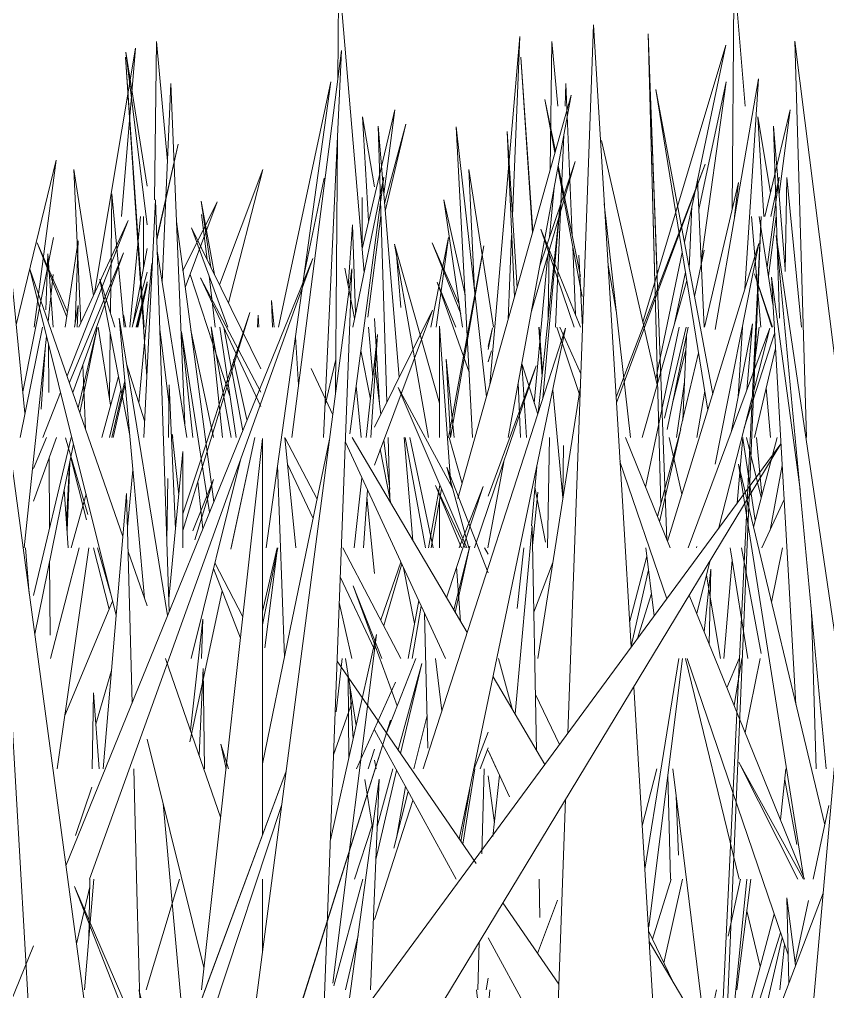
# Model space of a CAD drawing. Header units: millimetres. Extents: x -10020 to 20888, y -4665 to 12339.
# Drawn here: x 2620.58 to 2640.78, y 3091.3 to 3115.59 of the extents above; entities that cross this region are included whole.
import ezdxf

# ---------------------------------------------------------------- set-up
doc = ezdxf.new("R2010")
doc.units = ezdxf.units.MM
doc.layers.add('G-IMPT', color=8, linetype='Continuous', lineweight=9)

# ---------------------------------------------------------------- blocks, each defined once
blk = doc.blocks.new('Grass Array - 25_dwg-V21-West')
at = {"layer": 'G-IMPT'}
for p, q in [((2638.932, 3106.777), (2639.121, 3110.659)), ((2639.003, 3107.901), (2639.121, 3110.659)), ((2636.908, 3105.994), (2637.238, 3107.33)), ((2636.916, 3106.031), (2637.238, 3107.332))]:
    blk.add_line(p, q, dxfattribs=at)
blk = doc.blocks.new('Grass Array - 25_dwg-V22-West')
at = {"layer": 'G-IMPT'}
for p, q in [((2634.292, 3097.754), (2634.93, 3115.453)), ((2635.663, 3103.416), (2634.93, 3115.453)), ((2639.964, 3115.046), (2642.153, 3097.643)), ((2639.964, 3115.046), (2640.254, 3105.142)), ((2640.254, 3105.142), (2639.964, 3115.046)), ((2623.775, 3111.422), (2623.247, 3114.766)), ((2623.775, 3110.458), (2623.247, 3114.766)), ((2627.393, 3105.142), (2628.638, 3114.807)), ((2628.181, 3105.142), (2628.638, 3114.807)), ((2637.976, 3107.838), (2639.055, 3114.101)), ((2638.719, 3108.853), (2639.055, 3114.101)), ((2624.02, 3110.119), (2624.55, 3112.468)), ((2624.021, 3110.078), (2624.55, 3112.468)), ((2633.38, 3108.295), (2634.473, 3112.037)), ((2633.589, 3109.429), (2634.473, 3112.037)), ((2635.497, 3106.148), (2637.722, 3111.966)), ((2635.505, 3106.011), (2637.722, 3111.966)), ((2620.722, 3105.747), (2620.147, 3111.635)), ((2637.709, 3107.901), (2638.559, 3111.512)), ((2638.459, 3110.66), (2638.559, 3111.512)), ((2623.69, 3105.142), (2623.988, 3111.076)), ((2624.327, 3100.787), (2623.988, 3111.076)), ((2624.672, 3109.308), (2625.528, 3111.029)), ((2624.729, 3108.885), (2625.528, 3111.029)), ((2633.549, 3105.753), (2634.103, 3110.942)), ((2633.668, 3106.123), (2634.103, 3110.942)), ((2621.775, 3106.679), (2623.298, 3110.564)), ((2622.07, 3107.901), (2623.298, 3110.564)), ((2636.492, 3048.921), (2639.121, 3110.659)), ((2638.569, 3099.29), (2639.121, 3110.659)), ((2626.615, 3106.853), (2624.884, 3110.382)), ((2625.792, 3107.901), (2624.884, 3110.382)), ((2628.908, 3110.455), (2628.802, 3108.921)), ((2628.908, 3110.455), (2628.988, 3108.251)), ((2633.617, 3110.346), (2634.45, 3107.901)), ((2633.617, 3110.346), (2634.609, 3107.901)), ((2621.731, 3107.901), (2622.054, 3110.058)), ((2621.974, 3107.973), (2622.054, 3110.058)), ((2641.152, 3098.979), (2639.5, 3110.185)), ((2640.749, 3096.865), (2639.5, 3110.185)), ((2624.767, 3105.142), (2624.03, 3109.806)), ((2631.08, 3106.003), (2629.956, 3109.971)), ((2630.81, 3105.142), (2629.956, 3109.971)), ((2631.312, 3105.142), (2632.192, 3109.934)), ((2631.359, 3105.142), (2632.192, 3109.934)), ((2636.782, 3102.549), (2639.068, 3109.991)), ((2637.458, 3108.661), (2637.696, 3109.82)), ((2637.976, 3104.476), (2639.068, 3109.991)), ((2621.246, 3108.332), (2621.298, 3109.732)), ((2621.424, 3107.901), (2621.298, 3109.732)), ((2621.747, 3094.439), (2627.916, 3109.615)), ((2623.185, 3109.754), (2621.833, 3106.515)), ((2623.185, 3109.754), (2621.919, 3106.266)), ((2623.9, 3098.448), (2627.916, 3109.615)), ((2634.562, 3109.699), (2634.658, 3107.91)), ((2623.172, 3102.668), (2620.847, 3109.345)), ((2623.005, 3100.692), (2620.847, 3109.345)), ((2620.93, 3048.485), (2628.892, 3109.353)), ((2628.477, 3098.292), (2628.892, 3109.353)), ((2622.91, 3085.829), (2619.762, 3109.144)), ((2621.302, 3108.039), (2621.426, 3109.217)), ((2623.398, 3107.901), (2623.775, 3109.272)), ((2623.503, 3107.901), (2623.775, 3109.024)), ((2623.519, 3107.901), (2623.775, 3109.034)), ((2623.54, 3107.901), (2623.775, 3108.965)), ((2621.961, 3107.901), (2622.053, 3108.437)), ((2622.023, 3107.901), (2622.053, 3108.437)), ((2626.909, 3107.901), (2626.885, 3108.563)), ((2626.95, 3107.901), (2626.885, 3108.563)), ((2624.289, 3100.693), (2623.073, 3108.126)), ((2623.709, 3101.125), (2623.073, 3108.126)), ((2629.456, 3104.453), (2630.905, 3108.319)), ((2629.456, 3105.401), (2630.905, 3108.319)), ((2620.599, 3105.142), (2621.159, 3107.901)), ((2624.319, 3106.021), (2624.095, 3107.85)), ((2630.841, 3097.382), (2634.234, 3107.871)), ((2631.08, 3105.142), (2631.08, 3107.92)), ((2631.365, 3103.953), (2631.08, 3107.92)), ((2631.579, 3095.105), (2634.234, 3107.871)), ((2636.711, 3105.622), (2637.246, 3107.901)), ((2636.774, 3105.343), (2637.301, 3107.901)), ((2637.3, 3102.383), (2639.34, 3107.873)), ((2638.053, 3102.861), (2639.34, 3107.873)), ((2638.372, 3105.269), (2638.904, 3107.981)), ((2638.546, 3106.156), (2638.658, 3107.901)), ((2638.762, 3106.32), (2638.904, 3107.981)), ((2620.705, 3102.383), (2621.263, 3107.675)), ((2624.633, 3107.778), (2624.92, 3105.142)), ((2624.633, 3107.778), (2625.338, 3103.274)), ((2629.534, 3107.711), (2629.252, 3105.142)), ((2629.252, 3105.142), (2629.534, 3107.711)), ((2629.534, 3107.711), (2629.367, 3105.142)), ((2638.702, 3105.387), (2639.459, 3107.742)), ((2621.317, 3106.27), (2621.311, 3107.483)), ((2638.959, 3105.142), (2639.481, 3107.366)), ((2621.124, 3105.851), (2621.228, 3107.338)), ((2636.908, 3105.994), (2637.238, 3107.33)), ((2636.916, 3106.031), (2637.238, 3107.332)), ((2637.111, 3105.36), (2637.557, 3107.256)), ((2631.961, 3102.383), (2633.5, 3106.931)), ((2632.296, 3103.677), (2633.5, 3106.931)), ((2622.64, 3105.142), (2623.057, 3106.662)), ((2627.879, 3106.867), (2628.415, 3105.707)), ((2628.415, 3105.707), (2627.879, 3106.867)), ((2622.897, 3105.142), (2623.216, 3106.556)), ((2622.93, 3105.142), (2623.223, 3106.471)), ((2633.543, 3099.624), (2634.604, 3106.42)), ((2621.173, 3105.142), (2621.614, 3106.268)), ((2622.835, 3105.142), (2623.122, 3106.327)), ((2637.512, 3105.142), (2637.712, 3106.302)), ((2624.42, 3105.142), (2624.402, 3105.227)), ((2624.567, 3103.708), (2624.402, 3105.227)), ((2637.113, 3105.36), (2636.531, 3103.166)), ((2637.113, 3105.36), (2636.583, 3103.037)), ((2621.511, 3105.142), (2620.935, 3103.553)), ((2621.259, 3105.142), (2620.935, 3104.365)), ((2622.295, 3103.214), (2621.738, 3105.13)), ((2625.135, 3091.347), (2626.659, 3105.113)), ((2626.657, 3095.205), (2626.659, 3105.113)), ((2627.493, 3102.383), (2627.221, 3105.142)), ((2628.014, 3085.829), (2639.614, 3104.98)), ((2628.73, 3105.028), (2631.231, 3099.624)), ((2631.231, 3099.624), (2628.73, 3105.028)), ((2628.897, 3105.142), (2631.774, 3100.266)), ((2630.224, 3105.142), (2630.736, 3102.383)), ((2630.736, 3102.383), (2630.224, 3105.142)), ((2631.649, 3103.993), (2631.324, 3105.142)), ((2632.39, 3095.172), (2639.614, 3104.98)), ((2635.729, 3105.142), (2636.849, 3102.383)), ((2638.523, 3103.498), (2638.662, 3105.142)), ((2638.974, 3103.067), (2638.661, 3105.122)), ((2639.127, 3103.642), (2638.753, 3105.142)), ((2638.931, 3102.905), (2639.525, 3105.142)), ((2624.317, 3101.111), (2624.671, 3104.793)), ((2624.666, 3102.383), (2624.671, 3104.793)), ((2621.335, 3102.877), (2621.326, 3104.631)), ((2621.758, 3103.054), (2621.837, 3104.498)), ((2621.774, 3102.82), (2621.84, 3104.511)), ((2622.26, 3103.082), (2621.865, 3104.634)), ((2624.875, 3099.624), (2626.119, 3104.62)), ((2627.21, 3099.658), (2627.035, 3104.452)), ((2635.594, 3104.543), (2636.765, 3101.111)), ((2640.182, 3094.172), (2638.555, 3104.473)), ((2640.712, 3095.462), (2638.555, 3104.473)), ((2633.38, 3102.932), (2633.513, 3104.406)), ((2639.345, 3102.824), (2639.649, 3104.438)), ((2624.919, 3102.81), (2625.435, 3104.093)), ((2624.968, 3102.585), (2625.435, 3104.093)), ((2625.041, 3104.03), (2625.168, 3102.856)), ((2629.142, 3104.137), (2628.95, 3102.383)), ((2628.95, 3102.383), (2629.142, 3104.137)), ((2621.804, 3102.383), (2621.704, 3103.844)), ((2621.881, 3102.383), (2622.249, 3103.722)), ((2622.68, 3096.865), (2623.264, 3103.745)), ((2623.4, 3098.506), (2623.264, 3103.745)), ((2629.282, 3103.834), (2629.188, 3102.383)), ((2630.805, 3102.383), (2631.093, 3103.954)), ((2630.879, 3102.383), (2631.135, 3103.856)), ((2632.173, 3103.92), (2631.261, 3101.135)), ((2632.173, 3103.92), (2631.571, 3102.383)), ((2631.081, 3102.383), (2631.081, 3103.543)), ((2635.663, 3103.416), (2635.877, 3099.906)), ((2632.972, 3098.236), (2633.4, 3102.932)), ((2633.509, 3097.326), (2633.4, 3102.932)), ((2621.36, 3099.624), (2622.078, 3102.383)), ((2621.53, 3096.865), (2622.317, 3102.383)), ((2622.829, 3100.853), (2622.439, 3102.383)), ((2622.864, 3101.256), (2622.536, 3102.383)), ((2623.775, 3100.937), (2623.302, 3102.296)), ((2627.037, 3102.383), (2626.715, 3099.885)), ((2631.439, 3100.833), (2631.84, 3102.428)), ((2631.476, 3100.772), (2631.84, 3102.428)), ((2633.027, 3100.873), (2633.188, 3102.383)), ((2636.45, 3100.684), (2636.242, 3102.383)), ((2637.509, 3102.383), (2637.515, 3102.421)), ((2637.51, 3102.383), (2637.515, 3102.421)), ((2621.349, 3100.2), (2621.339, 3102.056)), ((2633.442, 3100.776), (2633.917, 3102.019)), ((2636.268, 3102.174), (2635.838, 3100.552)), ((2637.512, 3100.751), (2637.849, 3102.067)), ((2638.194, 3099.624), (2638.402, 3102.08)), ((2631.61, 3100.543), (2631.512, 3101.903)), ((2636.309, 3101.835), (2635.875, 3099.932)), ((2621.72, 3098.197), (2622.914, 3101.056)), ((2630.298, 3099.624), (2630.563, 3101.067)), ((2636.036, 3100.122), (2636.381, 3101.247)), ((2637.327, 3101.205), (2638.065, 3099.388)), ((2630.399, 3099.624), (2630.626, 3100.931)), ((2624.858, 3097.828), (2625.172, 3100.606)), ((2625.131, 3099.624), (2625.172, 3100.606)), ((2630.796, 3097.382), (2630.707, 3100.757)), ((2640.497, 3096.865), (2640.382, 3100.78)), ((2640.497, 3096.865), (2640.382, 3100.78)), ((2628.357, 3095.088), (2629.511, 3100.216)), ((2628.419, 3091.508), (2629.511, 3100.216)), ((2624.62, 3098.511), (2624.232, 3099.624)), ((2628.647, 3099.624), (2628.501, 3098.292)), ((2628.501, 3098.292), (2628.647, 3099.624)), ((2630.49, 3099.624), (2629.758, 3097.758)), ((2631.143, 3098.315), (2630.98, 3099.624)), ((2636.215, 3094.358), (2637.064, 3099.624)), ((2636.313, 3092.915), (2637.161, 3099.624)), ((2638.571, 3094.106), (2637.232, 3099.624)), ((2637.271, 3099.624), (2639.797, 3092.216)), ((2638.64, 3099.624), (2638.446, 3098.45)), ((2631.998, 3094.495), (2628.524, 3099.555)), ((2640.209, 3094.106), (2638.065, 3099.388)), ((2622.495, 3097.977), (2622.888, 3099.32)), ((2632.424, 3099.165), (2633.717, 3096.973)), ((2638.569, 3099.29), (2636.078, 3048)), ((2629.01, 3096.865), (2629.984, 3099.026)), ((2635.938, 3098.911), (2637.239, 3077.552)), ((2640.327, 3089.888), (2641.148, 3099.098)), ((2623.9, 3098.448), (2622.339, 3094.106)), ((2624.62, 3098.511), (2625.613, 3095.66)), ((2620.386, 3098.284), (2621.379, 3080.992)), ((2628.477, 3098.292), (2626.615, 3048.699)), ((2630.44, 3096.865), (2630.775, 3098.194)), ((2614.158, 3048), (2629.855, 3098.076)), ((2627.103, 3089.343), (2629.855, 3098.076)), ((2631.496, 3094.106), (2629.456, 3097.837)), ((2631.946, 3096.865), (2632.296, 3097.78)), ((2625.197, 3091.901), (2623.775, 3097.603)), ((2625.813, 3096.865), (2625.617, 3097.479)), ((2625.749, 3096.865), (2625.617, 3097.479)), ((2629.301, 3096.865), (2629.456, 3097.355)), ((2630.841, 3097.382), (2630.674, 3096.865)), ((2632.296, 3097.392), (2632.1, 3096.865)), ((2632.296, 3097.323), (2632.833, 3096.162)), ((2632.508, 3096.865), (2632.296, 3097.323)), ((2640.037, 3094.106), (2638.567, 3097.029)), ((2640.183, 3094.106), (2638.567, 3097.029)), ((2623.522, 3093.826), (2623.443, 3096.865)), ((2624.229, 3088.667), (2627.25, 3096.802)), ((2627.25, 3096.802), (2625.295, 3091.536)), ((2631.666, 3094.978), (2631.963, 3096.865)), ((2632.138, 3094.737), (2632.198, 3096.865)), ((2632.296, 3096.689), (2632.454, 3095.514)), ((2632.418, 3095.172), (2632.582, 3096.706)), ((2636.149, 3095.442), (2636.514, 3096.865)), ((2637.175, 3094.771), (2636.919, 3096.865)), ((2628.707, 3090.17), (2629.573, 3096.606)), ((2629.359, 3091.347), (2629.573, 3096.606)), ((2629.942, 3094.886), (2630.298, 3096.298)), ((2630.005, 3095.135), (2630.23, 3096.421)), ((2631.62, 3095.045), (2631.839, 3096.351)), ((2624.176, 3095.994), (2624.702, 3090.208)), ((2627.142, 3095.973), (2624.701, 3088.588)), ((2630.419, 3096.076), (2629.456, 3093.098)), ((2633.663, 3080.311), (2634.232, 3096.095)), ((2640.42, 3094.106), (2640.817, 3095.947)), ((2629.401, 3095.454), (2628.959, 3094.106)), ((2632.39, 3095.172), (2628.143, 3089.405)), ((2637.175, 3094.771), (2637.741, 3090.153)), ((2622.211, 3091.347), (2622.445, 3094.106)), ((2624.582, 3094.106), (2623.75, 3091.347)), ((2626.657, 3094.106), (2626.657, 3092.266)), ((2633.59, 3093.149), (2633.571, 3094.106)), ((2636.408, 3092.61), (2636.871, 3094.106)), ((2636.692, 3092.017), (2637.155, 3094.106)), ((2638.071, 3087.227), (2638.765, 3094.106)), ((2638.296, 3092.681), (2638.604, 3094.106)), ((2638.514, 3091.347), (2638.862, 3094.106)), ((2625.224, 3085.639), (2621.96, 3093.924)), ((2625.455, 3085.829), (2621.96, 3093.924)), ((2622.01, 3092.493), (2622.342, 3093.916)), ((2623.522, 3093.826), (2623.62, 3090.079)), ((2640.672, 3093.76), (2638.058, 3086.904)), ((2634.066, 3091.483), (2632.67, 3093.516)), ((2634.029, 3093.579), (2633.537, 3092.253)), ((2639.983, 3091.952), (2639.762, 3093.644)), ((2639.814, 3091.509), (2639.762, 3093.644)), ((2639.973, 3092.028), (2640.305, 3093.572)), ((2639.1, 3091.924), (2638.762, 3093.317)), ((2639.451, 3093.232), (2638.349, 3089.123)), ((2633.663, 3090.144), (2632.296, 3092.644)), ((2636.325, 3092.553), (2637.747, 3090.143)), ((2638.304, 3088.588), (2639.608, 3092.77)), ((2638.743, 3088.701), (2639.651, 3092.643)), ((2614.428, 3076.43), (2620.935, 3092.439)), ((2632.043, 3091.347), (2632.077, 3092.536)), ((2639.592, 3091.347), (2639.709, 3092.474)), ((2632.252, 3091.347), (2632.296, 3091.631)), ((2624.233, 3088.678), (2623.572, 3091.347)), ((2624.229, 3088.667), (2625.295, 3091.536)), ((2632.553, 3086.929), (2632.006, 3091.347)), ((2632.296, 3090.821), (2632.344, 3091.347)), ((2637.091, 3087.109), (2638.008, 3091.347))]:
    blk.add_line(p, q, dxfattribs=at)
blk = doc.blocks.new('Grass Array - Grass Array-V25-West')
for name in ['Grass Array - 25_dwg-V22-West', 'Grass Array - 25_dwg-V21-West']:
    blk.add_blockref(name, (0, 0))
blk = doc.blocks.new('Grass Array - 25_dwg-V33-West')
at = {"layer": 'G-IMPT'}
blk.add_line((2638.932, 3106.777), (2638.987, 3107.901), dxfattribs=at)
blk = doc.blocks.new('Grass Array - 25_dwg-V34-West')
at = {"layer": 'G-IMPT'}
for p, q in [((2638.932, 3106.777), (2638.987, 3107.901)), ((2636.908, 3105.994), (2637.238, 3107.33)), ((2636.916, 3106.031), (2637.238, 3107.332))]:
    blk.add_line(p, q, dxfattribs=at)
blk = doc.blocks.new('Grass Array - Grass Array-V35-West')
for name in ['Grass Array - 25_dwg-V33-West', 'Grass Array - 25_dwg-V34-West', 'Grass Array - 25_dwg-V34-West', 'Grass Array - 25_dwg-V34-West', 'Grass Array - 25_dwg-V34-West', 'Grass Array - 25_dwg-V34-West', 'Grass Array - 25_dwg-V34-West', 'Grass Array - 25_dwg-V34-West', 'Grass Array - 25_dwg-V34-West']:
    blk.add_blockref(name, (0, 0))
blk = doc.blocks.new('Grass Array - 25_dwg-V36-West')
at = {"layer": 'G-IMPT'}
for p, q in [((2636.523, 3109.212), (2636.302, 3115.227)), ((2636.466, 3109.022), (2636.302, 3115.227)), ((2623.612, 3109), (2623.239, 3114.644)), ((2623.62, 3109.047), (2623.239, 3114.644)), ((2632.296, 3107.032), (2632.381, 3107.305)), ((2632.296, 3107.037), (2632.381, 3107.305))]:
    blk.add_line(p, q, dxfattribs=at)
blk = doc.blocks.new('Grass Array - 25_dwg-V39-West')
at = {"layer": 'G-IMPT'}
for p, q in [((2628.546, 3114.088), (2628.565, 3116.77)), ((2629.197, 3109.262), (2628.565, 3116.77)), ((2633.092, 3115.158), (2632.341, 3106.458)), ((2633.092, 3115.158), (2632.907, 3110.68)), ((2636.767, 3102.586), (2636.302, 3115.227)), ((2636.613, 3103.474), (2636.302, 3115.227)), ((2623.961, 3111.076), (2624.011, 3115.032)), ((2624.283, 3112.047), (2624.011, 3115.032)), ((2636.166, 3108.022), (2638.242, 3114.944)), ((2637.204, 3110.018), (2638.242, 3114.944)), ((2623.766, 3106.657), (2623.239, 3114.644)), ((2623.699, 3107.901), (2623.239, 3114.644)), ((2624.152, 3109.033), (2624.366, 3113.982)), ((2624.716, 3105.466), (2624.366, 3113.982)), ((2628.367, 3114.024), (2626.747, 3102.383)), ((2628.367, 3114.024), (2627.058, 3107.901)), ((2627.058, 3107.901), (2628.367, 3114.024)), ((2631.545, 3103.62), (2634.373, 3113.696)), ((2632.8, 3105.142), (2634.373, 3113.696)), ((2637.912, 3106.227), (2636.491, 3113.839)), ((2637.789, 3105.827), (2636.491, 3113.839)), ((2633.979, 3112.291), (2633.719, 3113.589)), ((2633.97, 3112.258), (2633.719, 3113.589)), ((2629.147, 3109.858), (2629.965, 3113.324)), ((2629.691, 3111.218), (2629.965, 3113.324)), ((2629.456, 3111.4), (2629.16, 3113.152)), ((2629.312, 3110.557), (2629.16, 3113.152)), ((2630.074, 3106.645), (2629.549, 3112.917)), ((2629.769, 3106.032), (2629.549, 3112.917)), ((2631.502, 3112.905), (2631.909, 3105.142)), ((2631.502, 3112.905), (2632.256, 3106.156)), ((2632.256, 3106.156), (2631.502, 3112.905)), ((2632.772, 3112.783), (2632.955, 3108.644)), ((2632.772, 3112.783), (2633.022, 3108.884)), ((2628.487, 3106.259), (2628.535, 3112.617)), ((2636.522, 3106.455), (2635.136, 3112.562)), ((2622.433, 3108.688), (2621.941, 3111.834)), ((2622.117, 3108.004), (2621.941, 3111.834)), ((2634.647, 3108.663), (2634.04, 3111.884)), ((2634.606, 3109.165), (2634.05, 3111.938)), ((2629.691, 3111.645), (2628.841, 3105.236)), ((2629.691, 3111.645), (2628.916, 3107.901)), ((2637.531, 3111.568), (2637.7, 3107.901)), ((2639.726, 3109.289), (2639.763, 3111.635)), ((2640.128, 3107.901), (2639.763, 3111.635)), ((2622.89, 3111.229), (2622.857, 3108.252)), ((2622.89, 3111.229), (2623.202, 3107.901)), ((2625.372, 3109.388), (2625.126, 3111.048)), ((2625.459, 3109.211), (2625.126, 3111.048)), ((2629.154, 3109.887), (2629.15, 3111.141)), ((2631.662, 3107.901), (2631.195, 3111.083)), ((2631.722, 3108.704), (2631.195, 3111.083)), ((2635.857, 3105.142), (2635.202, 3110.979)), ((2637.394, 3110.918), (2637.326, 3109.364)), ((2637.326, 3109.364), (2637.394, 3110.918)), ((2624.507, 3110.541), (2625.444, 3103.534)), ((2629.291, 3108.147), (2629.621, 3110.677)), ((2638.879, 3110.66), (2639.118, 3107.901)), ((2639.072, 3110.66), (2639.418, 3108.464)), ((2620.67, 3106.28), (2621.432, 3110.134)), ((2632.887, 3110.188), (2632.8, 3108.092)), ((2621.024, 3110.001), (2621.768, 3108.147)), ((2621.024, 3110.001), (2621.787, 3108.275)), ((2623.416, 3107.965), (2623.775, 3109.863)), ((2636.487, 3106.611), (2637.151, 3109.765)), ((2623.572, 3105.998), (2623.894, 3109.487)), ((2628.961, 3108.117), (2628.715, 3109.368)), ((2622.969, 3107.901), (2622.59, 3109.096)), ((2623.34, 3105.194), (2622.59, 3109.096)), ((2625.845, 3106.185), (2624.852, 3109.216)), ((2626.615, 3105.913), (2625.109, 3109.134)), ((2626.615, 3106.275), (2625.109, 3109.134)), ((2636.148, 3105.142), (2637.265, 3109.062)), ((2639.391, 3107.901), (2638.957, 3109.231)), ((2639.405, 3107.901), (2638.957, 3109.231)), ((2640.095, 3103.842), (2639.379, 3109.144)), ((2639.992, 3098.471), (2639.379, 3109.144)), ((2631.023, 3109.024), (2631.823, 3106.77)), ((2631.023, 3109.024), (2631.491, 3107.901)), ((2631.491, 3107.901), (2631.023, 3109.024)), ((2624.667, 3102.818), (2626.345, 3108.266)), ((2624.668, 3103.234), (2626.345, 3108.266)), ((2629.58, 3105.994), (2629.456, 3108.113)), ((2622.052, 3105.886), (2622.526, 3107.88)), ((2622.526, 3107.88), (2622.095, 3105.762)), ((2622.861, 3105.946), (2622.555, 3107.901)), ((2625.373, 3107.904), (2625.875, 3105.142)), ((2625.373, 3107.904), (2625.658, 3105.142)), ((2625.658, 3105.142), (2625.373, 3107.904)), ((2626, 3105.142), (2625.592, 3107.901)), ((2626.165, 3105.309), (2625.696, 3107.901)), ((2629.417, 3106.648), (2629.312, 3107.901)), ((2634.576, 3106.242), (2634.019, 3107.901)), ((2634.616, 3106.735), (2634.093, 3107.901)), ((2636.232, 3103.903), (2637.076, 3107.901)), ((2622.852, 3107.733), (2622.834, 3106.119)), ((2625.436, 3105.142), (2624.87, 3107.825)), ((2637.253, 3107.666), (2637.162, 3105.576)), ((2637.162, 3105.576), (2637.253, 3107.666)), ((2629.357, 3106.098), (2629.117, 3107.319)), ((2632.296, 3107.032), (2632.381, 3107.305)), ((2632.296, 3107.037), (2632.381, 3107.305)), ((2622.239, 3105.347), (2622.166, 3106.945)), ((2623.711, 3105.558), (2623.26, 3106.98)), ((2628.218, 3105.92), (2628.494, 3107.088)), ((2629.456, 3107.02), (2629.613, 3105.718)), ((2633.143, 3107.005), (2633.262, 3105.142)), ((2624.306, 3105.142), (2624.325, 3106.457)), ((2624.485, 3102.853), (2624.325, 3106.457)), ((2629, 3106.433), (2629.125, 3105.142)), ((2630.049, 3106.392), (2631.408, 3103.873)), ((2630.049, 3106.392), (2631.766, 3102.383)), ((2631.766, 3102.383), (2630.049, 3106.392)), ((2633.05, 3106.498), (2633.109, 3105.142)), ((2633.912, 3106.323), (2634.17, 3103.637)), ((2639.25, 3106.382), (2639.357, 3105.142)), ((2620.935, 3101.196), (2621.874, 3105.142)), ((2621.935, 3104.98), (2620.966, 3100.225)), ((2626.468, 3105.142), (2625.871, 3102.349)), ((2625.878, 3102.383), (2626.468, 3105.142)), ((2628.026, 3103.6), (2627.223, 3105.122)), ((2628.335, 3105.096), (2627.353, 3100.351)), ((2629.69, 3105.079), (2629.838, 3103.855)), ((2629.846, 3103.61), (2629.797, 3105.142)), ((2630.414, 3102.57), (2630.199, 3105.142)), ((2630.926, 3102.383), (2630.342, 3105.142)), ((2633.834, 3105.142), (2633.786, 3102.383)), ((2637.142, 3103.722), (2636.82, 3105.142)), ((2629.869, 3103.494), (2629.603, 3104.847)), ((2627.925, 3103.114), (2627.287, 3104.478)), ((2632.293, 3102.383), (2632.688, 3104.531)), ((2623.286, 3102.9), (2623.418, 3104.331)), ((2631.264, 3104.402), (2632.296, 3101.759)), ((2631.264, 3104.402), (2631.813, 3102.383)), ((2631.813, 3102.383), (2631.264, 3104.402)), ((2624.269, 3102.553), (2624.292, 3104.118)), ((2631.633, 3102.383), (2630.982, 3103.944)), ((2631.729, 3102.383), (2630.982, 3103.944)), ((2633.41, 3102.436), (2633.539, 3103.777)), ((2629.27, 3103.651), (2629.456, 3101.747)), ((2639.142, 3102.383), (2639.698, 3103.589)), ((2620.735, 3102.383), (2620.83, 3101.235)), ((2626.658, 3100.796), (2627.023, 3102.383)), ((2626.658, 3100.461), (2627.042, 3102.383)), ((2630.121, 3099.624), (2628.667, 3102.383)), ((2632.212, 3102.383), (2632.296, 3102.228)), ((2638.363, 3102.287), (2638.347, 3102.383)), ((2638.363, 3102.287), (2638.794, 3099.624)), ((2639.121, 3099.748), (2638.629, 3102.383)), ((2639.38, 3101.026), (2639.656, 3102.383)), ((2630.118, 3102.028), (2629.615, 3100.585)), ((2626.107, 3100.13), (2625.434, 3101.87)), ((2626.167, 3100.665), (2625.469, 3102.01)), ((2629.69, 3100.442), (2630.14, 3101.982)), ((2630.458, 3100.497), (2630.186, 3101.882)), ((2637.699, 3100.29), (2637.862, 3101.856)), ((2637.822, 3099.987), (2637.862, 3101.856)), ((2629.456, 3099.843), (2628.604, 3101.664)), ((2638.111, 3099.624), (2637.756, 3101.702)), ((2624.842, 3097.539), (2625.649, 3101.314)), ((2624.842, 3097.539), (2625.649, 3101.314)), ((2629.638, 3099.624), (2628.928, 3101.433)), ((2630.024, 3098.437), (2628.928, 3101.433)), ((2628.889, 3099.624), (2628.579, 3101.019)), ((2626.658, 3096.99), (2627.353, 3100.351)), ((2629.001, 3097.95), (2628.733, 3099.624)), ((2632.562, 3099.624), (2632.911, 3098.339)), ((2632.911, 3098.339), (2632.562, 3099.624)), ((2638.571, 3099.624), (2638.262, 3098.884)), ((2638.72, 3097.773), (2639.096, 3099.624)), ((2625.074, 3097.206), (2625.175, 3099.374)), ((2625.206, 3096.865), (2625.175, 3099.374)), ((2630.048, 3097.336), (2630.638, 3099.498)), ((2630.111, 3097.244), (2630.638, 3099.498)), ((2628.815, 3097.124), (2628.801, 3099.199)), ((2628.925, 3097.612), (2628.845, 3098.923)), ((2622.4, 3096.865), (2622.437, 3098.763)), ((2622.577, 3096.865), (2622.437, 3098.763)), ((2634.082, 3097.469), (2633.482, 3098.723)), ((2628.905, 3098.551), (2628.436, 3097.21)), ((2629.503, 3096.865), (2629.456, 3097.077)), ((2629.492, 3094.598), (2630.012, 3096.821)), ((2629.525, 3095.421), (2629.919, 3096.865)), ((2636.86, 3094.106), (2636.792, 3096.702)), ((2639.74, 3096.865), (2639.606, 3095.593)), ((2629.41, 3095.395), (2629.217, 3096.601)), ((2640.012, 3094.977), (2639.711, 3096.59)), ((2622.391, 3096.403), (2621.989, 3095.196)), ((2637.056, 3094.705), (2637.002, 3096.184)), ((2622.316, 3092.585), (2622.346, 3094.106)), ((2628.44, 3091.447), (2629.166, 3094.106)), ((2636.907, 3091.566), (2636.309, 3092.817)), ((2628.731, 3091.347), (2629.047, 3092.699))]:
    blk.add_line(p, q, dxfattribs=at)
blk = doc.blocks.new('Grass Array - Grass Array-V40-West')
for name in ['Grass Array - 25_dwg-V39-West', 'Grass Array - 25_dwg-V36-West', 'Grass Array - 25_dwg-V36-West', 'Grass Array - 25_dwg-V36-West', 'Grass Array - 25_dwg-V36-West', 'Grass Array - 25_dwg-V36-West', 'Grass Array - 25_dwg-V36-West', 'Grass Array - 25_dwg-V36-West', 'Grass Array - 25_dwg-V36-West', 'Grass Array - 25_dwg-V36-West']:
    blk.add_blockref(name, (0, 0))
blk = doc.blocks.new('Grass Array - 25_dwg-V45-West')
at = {"layer": 'G-IMPT'}
for p, q in [((2638.401, 3110.838), (2638.445, 3116.77)), ((2638.727, 3113.419), (2638.445, 3116.77)), ((2633.85, 3111.833), (2633.89, 3115.032)), ((2634.037, 3113.419), (2633.89, 3115.032)), ((2622.459, 3108.745), (2623.484, 3114.87)), ((2623.139, 3110.66), (2623.484, 3114.87)), ((2633.408, 3110.257), (2633.118, 3114.644)), ((2633.415, 3110.284), (2633.118, 3114.644)), ((2634.221, 3113.419), (2634.245, 3113.982)), ((2634.401, 3110.186), (2634.245, 3113.982)), ((2638.246, 3114.024), (2637.564, 3110.835)), ((2637.564, 3110.835), (2638.246, 3114.024)), ((2638.246, 3114.024), (2637.624, 3109.551)), ((2639.216, 3110.66), (2639.844, 3113.324)), ((2639.57, 3111.218), (2639.844, 3113.324)), ((2629.711, 3110.984), (2630.243, 3112.97)), ((2629.726, 3110.796), (2630.243, 3112.97)), ((2639.358, 3111.262), (2639.04, 3113.152)), ((2639.186, 3110.66), (2639.04, 3113.152)), ((2639.727, 3109.35), (2639.428, 3112.917)), ((2639.581, 3108.121), (2639.428, 3112.917)), ((2633.983, 3107.901), (2634.19, 3112.7)), ((2620.505, 3107.959), (2621.506, 3112.067)), ((2620.949, 3107.901), (2621.506, 3112.067)), ((2625.585, 3108.953), (2626.664, 3111.84)), ((2625.806, 3108.503), (2626.664, 3111.84)), ((2632.435, 3107.901), (2631.82, 3111.834)), ((2631.959, 3108.816), (2631.82, 3111.834)), ((2627.699, 3109.224), (2628.197, 3111.621)), ((2639.57, 3111.645), (2639.272, 3109.393)), ((2639.57, 3111.645), (2639.366, 3110.66)), ((2633.835, 3110.155), (2633.948, 3111.386)), ((2623.346, 3107.901), (2623.612, 3110.66)), ((2623.684, 3109.383), (2623.683, 3110.66)), ((2625.275, 3109.585), (2625.138, 3110.713)), ((2639.305, 3109.181), (2639.498, 3110.66)), ((2630.869, 3107.901), (2631.311, 3110.134)), ((2630.997, 3107.901), (2631.311, 3110.134)), ((2629.997, 3109.821), (2630.116, 3108.391)), ((2630.903, 3110.001), (2631.613, 3108.232)), ((2630.903, 3110.001), (2631.578, 3108.475)), ((2633.803, 3108.137), (2633.825, 3109.818)), ((2634.482, 3108.213), (2634.413, 3109.909)), ((2633.451, 3105.998), (2633.794, 3109.712)), ((2635.503, 3108.298), (2635.296, 3109.443)), ((2625.48, 3107.901), (2625.325, 3109.178)), ((2637.231, 3109.274), (2636.946, 3107.944)), ((2636.946, 3107.944), (2637.231, 3109.274)), ((2623.243, 3107.901), (2623.188, 3108.209)), ((2626.553, 3108.2), (2626.532, 3107.901)), ((2626.565, 3107.901), (2626.553, 3108.2)), ((2632.296, 3107.418), (2632.406, 3107.88)), ((2632.406, 3107.88), (2632.296, 3107.34)), ((2633.646, 3106.66), (2633.564, 3107.901)), ((2633.656, 3106.757), (2633.578, 3107.901)), ((2639.074, 3107.901), (2638.92, 3106.745)), ((2627.562, 3106.455), (2627.481, 3107.656)), ((2626.265, 3105.592), (2625.936, 3107.089)), ((2631.355, 3105.142), (2631.252, 3107.101)), ((2631.252, 3107.101), (2631.449, 3105.142)), ((2633.539, 3105.722), (2633.146, 3106.962)), ((2637.203, 3106.53), (2637.01, 3105.142)), ((2634.165, 3103.69), (2634.183, 3104.939)), ((2639.005, 3105.142), (2639.144, 3103.708)), ((2633.732, 3102.524), (2633.468, 3103.899))]:
    blk.add_line(p, q, dxfattribs=at)
blk = doc.blocks.new('Grass Array - Grass Array-V49-West')
blk.add_blockref('Grass Array - 25_dwg-V45-West', (0, 0))

msp = doc.modelspace()

# ---------------------------------------------------------------- block references
for name in ['Grass Array - Grass Array-V49-West', 'Grass Array - Grass Array-V25-West', 'Grass Array - Grass Array-V40-West', 'Grass Array - Grass Array-V35-West']:
    msp.add_blockref(name, (0, 0))

doc.saveas('drawing.dxf')
